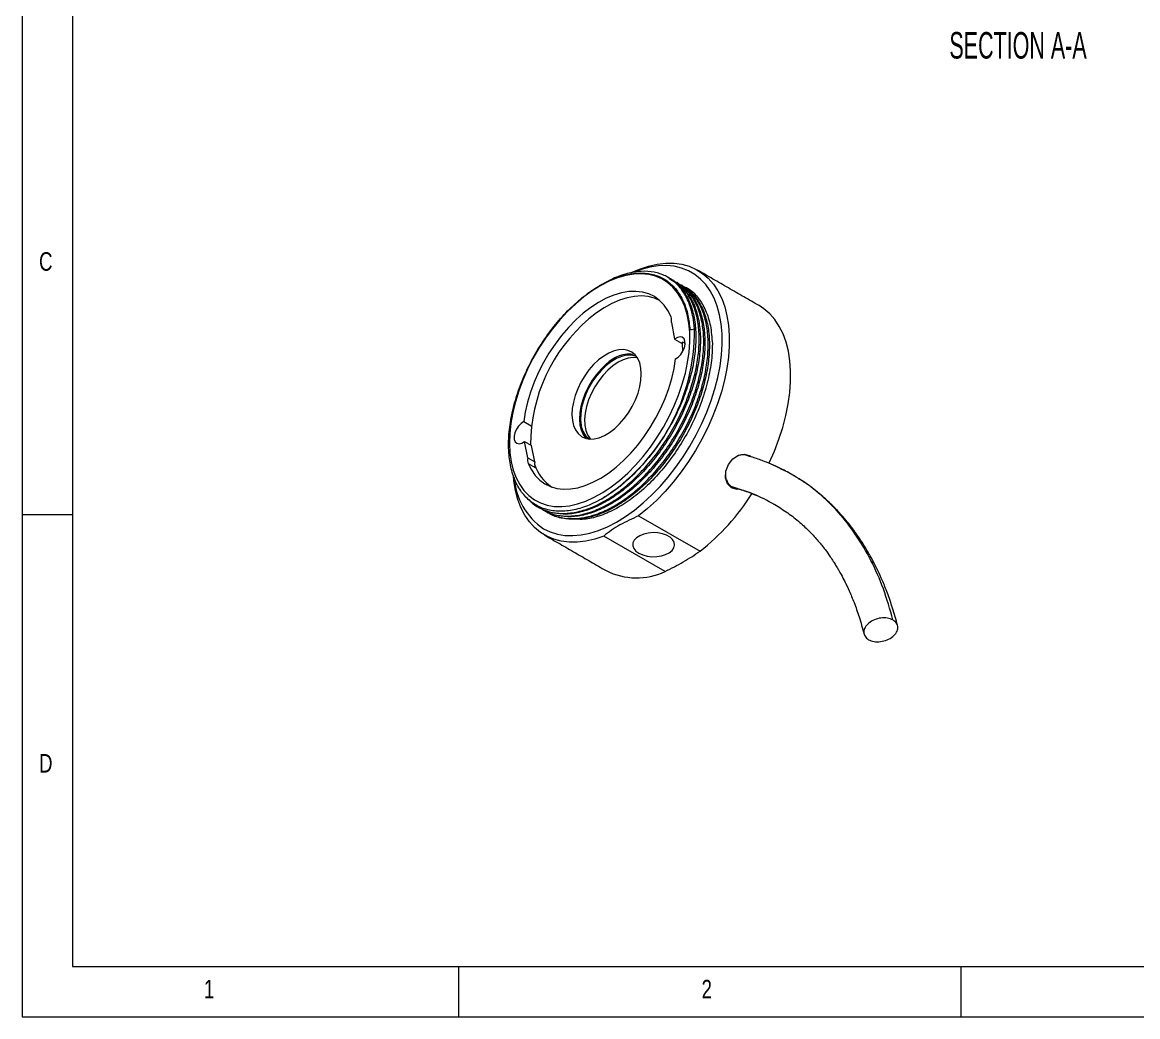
# Model space of a CAD drawing. Header units: inches. Extents: x 0.2 to 11.5, y 0.2 to 8.1.
# Drawn here: x 0.197 to 4.571, y 0.197 to 4.097 of the extents above; entities that cross this region are included whole.
import ezdxf

# ---------------------------------------------------------------- set-up
doc = ezdxf.new("R2010")
doc.units = ezdxf.units.IN
doc.header["$MEASUREMENT"] = 0
doc.layers.add('SLD-0', color=7, linetype='Continuous')
doc.styles.add('SLDTEXTSTYLE0', font='TXT', dxfattribs={"width": 0.75})
doc.styles.add('SLDTEXTSTYLE1', font='TXT', dxfattribs={"width": 0.605})

msp = doc.modelspace()

# ---------------------------------------------------------------- linework, layer by layer
at = {"color": 7, "linetype": 'Continuous', "lineweight": 0}
for p, q in [((0.1969, 8.0709), (0.1969, 0.1969)), ((0.3937, 7.874), (0.3937, 0.3937)), ((0.3937, 2.1654), (0.1969, 2.1654)), ((0.3937, 0.3937), (4.6704, 0.3937)), ((1.9094, 0.1969), (1.9094, 0.3937)), ((3.878, 0.3937), (3.878, 0.1969)), ((0.1969, 0.1969), (11.4961, 0.1969))]:
    msp.add_line(p, q, dxfattribs=at)
at = {"color": 7, "linetype": 'Continuous', "lineweight": 15}
for p, q in [((2.7426, 2.9197), (2.7553, 2.8546)), ((2.7553, 2.8546), (2.7822, 2.8391)), ((2.7965, 2.8376), (2.7875, 2.8428)), ((2.1635, 2.5309), (2.1925, 2.5142)), ((2.1797, 2.3883), (2.167, 2.4534)), ((2.167, 2.4534), (2.1939, 2.4379)), ((2.2065, 2.3728), (2.1939, 2.4379)), ((2.1797, 2.3883), (2.2065, 2.3728)), ((2.181, 2.3662), (2.2079, 2.3507)), ((2.614, 2.1614), (2.8548, 2.0224)), ((2.7178, 1.9433), (2.477, 2.0823))]:
    msp.add_line(p, q, dxfattribs=at)
at = {"color": 7, "linetype": 'Continuous', "lineweight": 15, "flags": 128}
for points in [[(2.5817, 3.1144), (2.6174, 3.1296), (2.6527, 3.1412), (2.6872, 3.1489), (2.7207, 3.1526), (2.7529, 3.1524), (2.7836, 3.1483), (2.8126, 3.1401), (2.8397, 3.1282), (2.8646, 3.1124), (2.8872, 3.093), (2.9074, 3.07), (2.9249, 3.0436), (2.9397, 3.0141), (2.9516, 2.9817), (2.9606, 2.9465), (2.9665, 2.9088), (2.9695, 2.8689), (2.9693, 2.8271), (2.9661, 2.7838), (2.9598, 2.7391), (2.9506, 2.6934), (2.9384, 2.6472), (2.9233, 2.6006), (2.9056, 2.554), (2.8852, 2.5078), (2.8623, 2.4624), (2.8372, 2.4179), (2.81, 2.3748), (2.7808, 2.3334), (2.7499, 2.294), (2.7176, 2.2568), (2.684, 2.2221), (2.6494, 2.1902), (2.614, 2.1614)], [(2.1144, 2.3732), (2.1225, 2.3407), (2.1336, 2.311), (2.1475, 2.2843), (2.1642, 2.2608), (2.1834, 2.2408), (2.2052, 2.2244), (2.2291, 2.2118), (2.2552, 2.2031), (2.283, 2.1983), (2.3124, 2.1976), (2.3431, 2.2009), (2.3748, 2.2081), (2.4073, 2.2193), (2.4403, 2.2342), (2.4734, 2.2529), (2.5065, 2.2751), (2.5391, 2.3006), (2.5711, 2.3293), (2.6021, 2.3608), (2.6318, 2.3948), (2.6601, 2.4312), (2.6866, 2.4695), (2.7111, 2.5094), (2.7335, 2.5506), (2.7534, 2.5927), (2.7708, 2.6353), (2.7854, 2.6781), (2.7972, 2.7207), (2.8061, 2.7627), (2.8119, 2.8038), (2.8146, 2.8435), (2.8142, 2.8816), (2.8108, 2.9176), (2.8042, 2.9514), (2.7947, 2.9825), (2.7822, 3.0108), (2.7668, 3.0359), (2.7488, 3.0577), (2.7283, 3.0759), (2.7054, 3.0904), (2.6804, 3.101), (2.6535, 3.1078), (2.6248, 3.1105), (2.5947, 3.1093), (2.5635, 3.104), (2.5313, 3.0948), (2.4986, 3.0817), (2.4655, 3.0649), (2.4323, 3.0444), (2.3994, 3.0205), (2.3671, 2.9934), (2.3356, 2.9633), (2.3052, 2.9305), (2.2761, 2.8953), (2.2487, 2.8579), (2.2232, 2.8188), (2.1997, 2.7782), (2.1786, 2.7365), (2.1599, 2.694), (2.1439, 2.6513), (2.1306, 2.6085), (2.1203, 2.5662), (2.113, 2.5246), (2.1087, 2.4842), (2.1075, 2.4452), (2.1094, 2.4081), (2.1144, 2.3732)], [(2.2414, 2.1108), (2.2675, 2.0982), (2.2954, 2.0895), (2.3251, 2.0847), (2.3564, 2.0837), (2.3889, 2.0867), (2.4225, 2.0936), (2.457, 2.1043), (2.4919, 2.1188), (2.5272, 2.137), (2.5625, 2.1587), (2.5975, 2.1837), (2.6321, 2.2119), (2.6659, 2.2432), (2.6988, 2.2771), (2.7304, 2.3135), (2.7605, 2.3522), (2.7889, 2.3928), (2.8154, 2.435), (2.8399, 2.4786), (2.862, 2.5231), (2.8817, 2.5683), (2.8988, 2.6138), (2.9132, 2.6594), (2.9247, 2.7046), (2.9334, 2.7491), (2.9391, 2.7926), (2.9417, 2.8348), (2.9413, 2.8754), (2.9379, 2.914), (2.9315, 2.9504), (2.9221, 2.9843), (2.9099, 3.0154), (2.8948, 3.0436), (2.877, 3.0685), (2.8567, 3.0902), (2.834, 3.1082), (2.809, 3.1227), (2.782, 3.1333), (2.7531, 3.1401), (2.7226, 3.143), (2.6907, 3.142), (2.6576, 3.137), (2.6235, 3.1282), (2.5888, 3.1156), (2.5867, 3.1147)], [(2.7413, 2.9418), (2.7289, 2.9666), (2.7137, 2.9882), (2.6959, 3.0064), (2.6757, 3.0211), (2.6534, 3.0319), (2.6291, 3.0389), (2.603, 3.042), (2.5756, 3.0411), (2.5469, 3.0363), (2.5174, 3.0275), (2.4873, 3.015), (2.4569, 2.9987), (2.4266, 2.9789), (2.3966, 2.9558), (2.3673, 2.9296), (2.3389, 2.9007), (2.3118, 2.8691), (2.2862, 2.8354), (2.2625, 2.7999), (2.2407, 2.7628), (2.2212, 2.7246), (2.2041, 2.6857), (2.1897, 2.6465), (2.178, 2.6074), (2.1693, 2.5687), (2.1635, 2.5309)], [(2.6965, 3.0059), (2.6758, 3.0151), (2.6513, 3.0215), (2.6251, 3.0239), (2.5975, 3.0223), (2.5688, 3.0169), (2.5393, 3.0075), (2.5093, 2.9943), (2.479, 2.9775), (2.4489, 2.9572), (2.4191, 2.9337)], [(3.1254, 2.3675), (3.126, 2.3688), (3.1464, 2.415), (3.1641, 2.4616), (3.1792, 2.5082), (3.1914, 2.5544), (3.2006, 2.6001), (3.2069, 2.6448), (3.2101, 2.6881), (3.2103, 2.7299), (3.2073, 2.7698), (3.2014, 2.8074), (3.1924, 2.8426), (3.1805, 2.8751), (3.1657, 2.9046), (3.1482, 2.931), (3.128, 2.9539), (3.1054, 2.9734), (3.0863, 2.9859)], [(2.7588, 2.7771), (2.7696, 2.7842), (2.7795, 2.7945), (2.7878, 2.8072), (2.7936, 2.821), (2.7963, 2.8346), (2.7958, 2.8467), (2.792, 2.8561), (2.7853, 2.862), (2.7764, 2.8637), (2.766, 2.8612), (2.7553, 2.8546)], [(2.4569, 2.7728), (2.4375, 2.7545), (2.4193, 2.7335), (2.4026, 2.7105), (2.3878, 2.6858), (2.3753, 2.6601), (2.3653, 2.6338), (2.3581, 2.6077), (2.3537, 2.5822), (2.3524, 2.558), (2.3541, 2.5356), (2.3589, 2.5155), (2.3665, 2.4981), (2.3768, 2.4839), (2.3897, 2.4731), (2.4047, 2.466), (2.4217, 2.4627), (2.4401, 2.4633), (2.4596, 2.4679), (2.4797, 2.4763), (2.5001, 2.4883), (2.5202, 2.5036), (2.5395, 2.5219), (2.5578, 2.5429), (2.5745, 2.5659), (2.5892, 2.5906), (2.6018, 2.6164), (2.6118, 2.6426), (2.619, 2.6687), (2.6233, 2.6942), (2.6246, 2.7184), (2.6229, 2.7408), (2.6182, 2.7609), (2.6106, 2.7783), (2.6002, 2.7925), (2.5874, 2.8033), (2.5723, 2.8104), (2.5554, 2.8137), (2.537, 2.8131), (2.5175, 2.8085), (2.4973, 2.8001), (2.477, 2.7882), (2.4569, 2.7728)], [(2.7873, 2.8062), (2.7863, 2.8385), (2.786, 2.8419)], [(2.181, 2.3662), (2.1935, 2.3414), (2.2086, 2.3198), (2.2264, 2.3016), (2.2466, 2.2869), (2.2689, 2.2761), (2.2932, 2.2691), (2.3193, 2.266), (2.3468, 2.2669), (2.3754, 2.2717), (2.4049, 2.2805), (2.435, 2.2931), (2.4654, 2.3093), (2.4957, 2.3291), (2.5257, 2.3522), (2.555, 2.3784), (2.5834, 2.4074), (2.6105, 2.4389), (2.6361, 2.4726), (2.6599, 2.5082), (2.6816, 2.5452), (2.7011, 2.5834), (2.7182, 2.6223), (2.7326, 2.6615), (2.7443, 2.7006), (2.7531, 2.7393), (2.7588, 2.7771)], [(2.6055, 2.7862), (2.6016, 2.7877), (2.585, 2.7914), (2.5668, 2.7911), (2.5474, 2.7868), (2.5274, 2.7787), (2.5071, 2.7668), (2.4872, 2.7515), (2.4679, 2.7332), (2.4498, 2.7123), (2.4334, 2.6892), (2.4189, 2.6645), (2.4067, 2.6388), (2.3972, 2.6126), (2.3905, 2.5867), (2.3868, 2.5616), (2.3861, 2.5378), (2.3886, 2.5161)], [(2.609, 2.7809), (2.5922, 2.7824), (2.5734, 2.7802), (2.5536, 2.7739), (2.5334, 2.7639), (2.5132, 2.7503), (2.4936, 2.7334), (2.4748, 2.7137), (2.4575, 2.6916), (2.442, 2.6677), (2.4286, 2.6424), (2.4178, 2.6164), (2.4096, 2.5903), (2.4044, 2.5647), (2.4022, 2.5402), (2.4031, 2.5174), (2.4071, 2.4967), (2.4141, 2.4788), (2.4239, 2.464), (2.4252, 2.4625)], [(2.4866, 2.7557), (2.4672, 2.7373), (2.449, 2.7164), (2.4323, 2.6933), (2.4175, 2.6687), (2.405, 2.6429), (2.395, 2.6167), (2.3878, 2.5905), (2.3834, 2.5651), (2.3821, 2.5409), (2.3838, 2.5185), (2.3886, 2.4984), (2.3962, 2.481), (2.4065, 2.4667), (2.4083, 2.4649)], [(2.1635, 2.5309), (2.1528, 2.5238), (2.1428, 2.5135), (2.1345, 2.5008), (2.1287, 2.487), (2.126, 2.4734), (2.1265, 2.4613), (2.1303, 2.4519), (2.137, 2.446), (2.146, 2.4443), (2.1563, 2.4469), (2.167, 2.4534)], [(3.0066, 2.2656), (3.0011, 2.2648), (2.9785, 2.2717), (2.962, 2.2873), (2.9543, 2.3102), (2.9556, 2.3365), (2.9661, 2.3625), (2.9834, 2.3846), (3.0056, 2.3988), (3.0292, 2.4036), (3.051, 2.3971), (3.051, 2.3971)], [(2.477, 2.0823), (2.4417, 2.0703), (2.4071, 2.0623), (2.3735, 2.0582), (2.3411, 2.058), (2.3102, 2.0618), (2.2811, 2.0695), (2.2538, 2.0812), (2.2287, 2.0966), (2.2058, 2.1157), (2.1855, 2.1383), (2.1677, 2.1643), (2.1526, 2.1936), (2.1404, 2.2258), (2.1312, 2.2607), (2.1249, 2.2982), (2.1229, 2.3177)], [(2.615, 2.0147), (2.63, 2.0079), (2.6472, 2.0033), (2.6659, 2.0011), (2.6849, 2.0014), (2.7033, 2.0042), (2.72, 2.0094), (2.7343, 2.0167), (2.7452, 2.0257), (2.7522, 2.036), (2.755, 2.0468), (2.7533, 2.0578), (2.7473, 2.0682), (2.7373, 2.0776), (2.7239, 2.0853), (2.7077, 2.0911), (2.6896, 2.0946), (2.6706, 2.0955), (2.6518, 2.0939), (2.6341, 2.0899), (2.6185, 2.0836), (2.6058, 2.0754), (2.5968, 2.0657), (2.5919, 2.0551), (2.5913, 2.0441), (2.5952, 2.0333), (2.6032, 2.0234), (2.615, 2.0147)]]:
    msp.add_lwpolyline(points, dxfattribs=at)
at = {"color": 7, "linetype": 'Continuous', "lineweight": 15}
for centre, radius, start, end in [((2.8365, 2.4408), 0.6459, 130.2637, 180.0881), ((2.7021, 2.9283), 0.0415, 347.9849, 18.9443), ((2.0525, 2.8879), 0.7805, 302.1173, 0.5095), ((2.8159, 2.7968), 0.0541, 121.7186, 128.5919), ((2.5805, 2.6651), 0.1305, 82.1042, 136.0337), ((2.4701, 2.5273), 0.0823, 187.871, 231.4643), ((2.2202, 2.3797), 0.0415, 167.9849, 198.9444), ((2.2471, 2.3642), 0.0415, 167.9849, 198.9444), ((2.3655, 2.4149), 0.1678, 197.7203, 236.9749), ((2.3888, 2.3298), 0.264, 183.9283, 236.0797), ((2.2857, 2.7416), 0.9172, 308.3516, 327.4089), ((2.6055, 2.1811), 0.263, 243.0404, 295.2692)]:
    msp.add_arc(centre, radius, start, end, dxfattribs=at)
for points, knots in [([(2.4674, 2.2269), (2.4542, 2.22), (2.4208, 2.2024), (2.3678, 2.1848), (2.3101, 2.1771), (2.2569, 2.183), (2.2099, 2.2019), (2.1705, 2.233), (2.1391, 2.2759), (2.117, 2.3293), (2.1047, 2.3923), (2.1027, 2.4619), (2.111, 2.5368), (2.1291, 2.6146), (2.1568, 2.6934), (2.1931, 2.7707), (2.2368, 2.8445), (2.287, 2.9128), (2.342, 2.9735), (2.4004, 3.0253), (2.4605, 3.0663), (2.5205, 3.0954), (2.5787, 3.1121), (2.6335, 3.1158), (2.6839, 3.1063), (2.7275, 3.0841), (2.7635, 3.0497), (2.7907, 3.0043), (2.8088, 2.9513), (2.8131, 2.9103), (2.8151, 2.8911)], [0, 0, 0, 0, 0.023671, 0.060074, 0.096478, 0.133938, 0.170341, 0.206594, 0.242744, 0.279942, 0.316091, 0.353289, 0.389438, 0.425498, 0.462608, 0.498586, 0.534481, 0.571417, 0.607311, 0.643176, 0.680087, 0.71584, 0.751481, 0.788155, 0.823795, 0.860469, 0.896111, 0.931498, 0.96791, 1, 1, 1, 1]), ([(2.8329, 2.8949), (2.8314, 2.9103), (2.8277, 2.9467), (2.8131, 2.997), (2.789, 3.0431), (2.7576, 3.0788), (2.7196, 3.1043), (2.6752, 3.119), (2.6249, 3.1225), (2.5702, 3.1132), (2.5251, 3.0985), (2.4986, 3.0835), (2.4916, 3.0794)], [0, 0, 0, 0, 0.081688, 0.193358, 0.303612, 0.411138, 0.516676, 0.625247, 0.736126, 0.847955, 0.959307, 1, 1, 1, 1]), ([(2.1826, 2.2265), (2.1858, 2.2227), (2.1992, 2.2068), (2.2302, 2.1885), (2.2751, 2.1726), (2.3264, 2.1689), (2.382, 2.1771), (2.4399, 2.1972), (2.4978, 2.2279), (2.5544, 2.2681), (2.6093, 2.3171), (2.662, 2.3747), (2.7111, 2.44), (2.7546, 2.5108), (2.7908, 2.5842), (2.8188, 2.6576), (2.8386, 2.7299), (2.8502, 2.8004), (2.853, 2.8684), (2.8465, 2.9313), (2.8309, 2.9869), (2.8066, 3.0327), (2.7783, 3.0664), (2.7556, 3.08), (2.746, 3.0858)], [0, 0, 0, 0, 0.014356, 0.060264, 0.107493, 0.155725, 0.20437, 0.252808, 0.300433, 0.346698, 0.392963, 0.440588, 0.489026, 0.537671, 0.585903, 0.633132, 0.67904, 0.725814, 0.773774, 0.82235, 0.870926, 0.918887, 0.96566, 1, 1, 1, 1]), ([(2.7507, 3.0831), (2.7602, 3.0774), (2.7829, 3.0638), (2.8112, 3.03), (2.8355, 2.9842), (2.8511, 2.9286), (2.8576, 2.8657), (2.8548, 2.7978), (2.8432, 2.7272), (2.8234, 2.655), (2.7954, 2.5815), (2.7592, 2.5081), (2.7157, 2.4374), (2.6666, 2.3721), (2.6139, 2.3144), (2.559, 2.2654), (2.5024, 2.2253), (2.4445, 2.1945), (2.3866, 2.1745), (2.3309, 2.1661), (2.2801, 2.1706), (2.2447, 2.1804), (2.2287, 2.1916), (2.2255, 2.1938)], [0, 0, 0, 0, 0.036097, 0.085266, 0.135681, 0.186743, 0.237806, 0.288221, 0.337389, 0.385648, 0.435294, 0.485994, 0.53713, 0.588047, 0.63811, 0.686743, 0.735377, 0.785439, 0.836357, 0.887492, 0.938193, 0.987839, 1, 1, 1, 1]), ([(2.2353, 2.1884), (2.2395, 2.1854), (2.2566, 2.1734), (2.2931, 2.163), (2.344, 2.1586), (2.3997, 2.1669), (2.4575, 2.1869), (2.5155, 2.2177), (2.5721, 2.2579), (2.627, 2.3069), (2.6797, 2.3645), (2.7288, 2.4298), (2.7723, 2.5006), (2.8085, 2.574), (2.8365, 2.6474), (2.8563, 2.7197), (2.8678, 2.7902), (2.8707, 2.8582), (2.8642, 2.9211), (2.8485, 2.9767), (2.8242, 3.0225), (2.796, 3.0562), (2.7733, 3.0698), (2.7637, 3.0756)], [0, 0, 0, 0, 0.016242, 0.065683, 0.116174, 0.167099, 0.217806, 0.267661, 0.316094, 0.364527, 0.414382, 0.465089, 0.516014, 0.566505, 0.615946, 0.664005, 0.71297, 0.763176, 0.814028, 0.86488, 0.915087, 0.964052, 1, 1, 1, 1]), ([(2.7683, 3.0729), (2.7779, 3.0672), (2.8006, 3.0536), (2.8289, 3.0198), (2.8532, 2.974), (2.8688, 2.9184), (2.8753, 2.8555), (2.8725, 2.7876), (2.8609, 2.717), (2.8411, 2.6448), (2.8131, 2.5713), (2.7769, 2.4979), (2.7334, 2.4272), (2.6843, 2.3618), (2.6316, 2.3042), (2.5767, 2.2552), (2.5201, 2.2151), (2.4622, 2.1843), (2.4043, 2.1643), (2.3486, 2.1559), (2.2978, 2.1604), (2.2624, 2.1701), (2.2464, 2.1814), (2.2432, 2.1836)], [0, 0, 0, 0, 0.036097, 0.085266, 0.135681, 0.186743, 0.237806, 0.288221, 0.337389, 0.385648, 0.435294, 0.485994, 0.53713, 0.588047, 0.63811, 0.686743, 0.735377, 0.785439, 0.836357, 0.887492, 0.938193, 0.987839, 1, 1, 1, 1]), ([(2.253, 2.1782), (2.2572, 2.1752), (2.2743, 2.1632), (2.3108, 2.1528), (2.3617, 2.1484), (2.4174, 2.1567), (2.4752, 2.1767), (2.5332, 2.2075), (2.5898, 2.2477), (2.6446, 2.2967), (2.6974, 2.3543), (2.7465, 2.4196), (2.7899, 2.4904), (2.8262, 2.5638), (2.8542, 2.6372), (2.874, 2.7095), (2.8855, 2.78), (2.8883, 2.8479), (2.8819, 2.9109), (2.8662, 2.9665), (2.8419, 3.0123), (2.8136, 3.046), (2.791, 3.0596), (2.7814, 3.0654)], [0, 0, 0, 0, 0.016242, 0.065683, 0.116174, 0.167099, 0.217806, 0.267661, 0.316094, 0.364527, 0.414382, 0.465089, 0.516014, 0.566505, 0.615946, 0.664005, 0.71297, 0.763176, 0.814028, 0.86488, 0.915087, 0.964052, 1, 1, 1, 1]), ([(2.786, 3.0627), (2.7956, 3.057), (2.8183, 3.0433), (2.8465, 3.0096), (2.8708, 2.9638), (2.8865, 2.9082), (2.893, 2.8453), (2.8901, 2.7774), (2.8786, 2.7068), (2.8588, 2.6346), (2.8308, 2.5611), (2.7945, 2.4877), (2.7511, 2.417), (2.702, 2.3516), (2.6493, 2.294), (2.5944, 2.245), (2.5378, 2.2048), (2.4798, 2.1741), (2.422, 2.1541), (2.3663, 2.1457), (2.3154, 2.1502), (2.2801, 2.1599), (2.264, 2.1712), (2.2609, 2.1734)], [0, 0, 0, 0, 0.036097, 0.085266, 0.135681, 0.186743, 0.237806, 0.288221, 0.337389, 0.385648, 0.435294, 0.485994, 0.53713, 0.588047, 0.63811, 0.686743, 0.735377, 0.785439, 0.836357, 0.887492, 0.938193, 0.987839, 1, 1, 1, 1]), ([(2.733, 3.0933), (2.7426, 3.0876), (2.7652, 3.074), (2.7935, 3.0402), (2.8178, 2.9944), (2.8334, 2.9388), (2.8399, 2.8759), (2.8371, 2.808), (2.8256, 2.7375), (2.8058, 2.6652), (2.7777, 2.5918), (2.7415, 2.5183), (2.698, 2.4476), (2.6489, 2.3823), (2.5962, 2.3246), (2.5476, 2.2814), (2.5046, 2.2492), (2.4799, 2.2344), (2.4674, 2.2269)], [0, 0, 0, 0, 0.0480808, 0.1135715, 0.1807233, 0.2487375, 0.3167517, 0.3839034, 0.4493942, 0.5136731, 0.5798, 0.6473324, 0.7154438, 0.7832644, 0.8499464, 0.914725, 0.9569019, 1, 1, 1, 1]), ([(2.7984, 3.0582), (2.8031, 3.0558), (2.8228, 3.0458), (2.8499, 3.0158), (2.8784, 2.968), (2.8976, 2.9083), (2.9013, 2.8607), (2.9032, 2.8369)], [0, 0, 0, 0, 0.071191, 0.297731, 0.5234, 0.7617, 1, 1, 1, 1]), ([(2.8151, 2.8911), (2.8174, 2.8916), (2.8233, 2.8928), (2.8292, 2.8941), (2.8329, 2.8949)], [0, 0, 0, 0, 0.3767081, 1, 1, 1, 1]), ([(2.9032, 2.8369), (2.9029, 2.8216), (2.9021, 2.7817), (2.8916, 2.713), (2.8701, 2.6323), (2.8386, 2.5511), (2.7987, 2.4726), (2.7515, 2.3985), (2.6984, 2.331), (2.6408, 2.2716), (2.5804, 2.2222), (2.519, 2.1842), (2.4586, 2.1589), (2.4077, 2.1463), (2.3794, 2.1476), (2.3688, 2.1481)], [0, 0, 0, 0, 0.052334, 0.135361, 0.218379, 0.301433, 0.384486, 0.465394, 0.547471, 0.629548, 0.710461, 0.7914, 0.872339, 0.952124, 1, 1, 1, 1]), ([(3.0475, 2.395), (3.0416, 2.3975), (3.0321, 2.4016), (3.017, 2.4009), (3.0043, 2.3977), (2.9962, 2.3927), (2.9923, 2.3903)], [0, 0, 0, 0, 0.342526, 0.551611, 0.785502, 1, 1, 1, 1]), ([(3.21, 2.3267), (3.2014, 2.3314), (3.1819, 2.342), (3.1506, 2.357), (3.1131, 2.3729), (3.0714, 2.3883), (3.0418, 2.3966), (3.027, 2.4008)], [0, 0, 0, 0, 0.138043, 0.310277, 0.516874, 0.757924, 1, 1, 1, 1]), ([(2.9551, 2.3259), (2.955, 2.3214), (2.9547, 2.3119), (2.9581, 2.2991), (2.9655, 2.2863), (2.9723, 2.2778), (2.9786, 2.2757), (2.9786, 2.2757)], [0, 0, 0, 0, 0.214203, 0.448061, 0.65702, 0.99902, 1, 1, 1, 1]), ([(3.6115, 1.7532), (3.5997, 1.7944), (3.5761, 1.8767), (3.5269, 1.9876), (3.468, 2.0882), (3.3991, 2.1769), (3.3206, 2.2528), (3.2352, 2.3156), (3.1722, 2.3458), (3.1415, 2.3605)], [0, 0, 0, 0, 0.143771, 0.287547, 0.431321, 0.575094, 0.718867, 0.862642, 1, 1, 1, 1]), ([(2.9584, 2.3042), (2.9601, 2.2989), (2.9644, 2.2857), (2.9745, 2.2787), (2.9805, 2.2746)], [0, 0, 0, 0, 0.404538, 1, 1, 1, 1]), ([(3.6295, 1.7312), (3.6232, 1.7543), (3.6113, 1.7978), (3.591, 1.8561), (3.5715, 1.905), (3.5534, 1.9449), (3.5373, 1.9771), (3.5231, 2.0035), (3.5101, 2.0262), (3.4986, 2.045), (3.4884, 2.0609), (3.4783, 2.0762), (3.4653, 2.0948), (3.4478, 2.1185), (3.425, 2.147), (3.3964, 2.1796), (3.3612, 2.2153), (3.3186, 2.2529), (3.2783, 2.2844), (3.2509, 2.3011), (3.2415, 2.3068)], [0, 0, 0, 0, 0.091066, 0.171662, 0.241754, 0.301316, 0.350329, 0.390805, 0.427662, 0.46112, 0.485436, 0.508806, 0.540628, 0.582867, 0.635535, 0.69864, 0.772193, 0.856199, 0.950661, 1, 1, 1, 1]), ([(3.1556, 2.2005), (3.1294, 2.2153), (3.0742, 2.2463), (3.0127, 2.2648), (2.9805, 2.2746)], [0, 0, 0, 0, 0.476169, 1, 1, 1, 1]), ([(2.9959, 2.2693), (3.0137, 2.2642), (3.0422, 2.256), (3.0679, 2.245), (3.0775, 2.2409)], [0, 0, 0, 0, 0.6247606, 1, 1, 1, 1]), ([(3.1478, 2.2055), (3.1651, 2.195), (3.1991, 2.1743), (3.2449, 2.1379), (3.2846, 2.1006), (3.3172, 2.0648), (3.3438, 2.0316), (3.3631, 2.0046), (3.3768, 1.984), (3.3854, 1.9704), (3.3924, 1.9588), (3.3996, 1.9465), (3.4101, 1.9278), (3.424, 1.901), (3.4412, 1.8647), (3.4602, 1.819), (3.4802, 1.763), (3.4918, 1.7205), (3.498, 1.6978)], [0, 0, 0, 0, 0.107569, 0.212747, 0.305483, 0.38577, 0.453611, 0.509133, 0.542703, 0.569349, 0.584139, 0.605436, 0.635481, 0.683092, 0.743325, 0.816201, 0.901747, 1, 1, 1, 1]), ([(2.614, 2.1614), (2.5889, 2.1499), (2.5509, 2.1326), (2.5068, 2.105), (2.487, 2.0898), (2.477, 2.0823)], [0, 0, 0, 0, 0.493276, 0.74579, 1, 1, 1, 1]), ([(2.7178, 1.9433), (2.7421, 1.9555), (2.791, 1.98), (2.8335, 2.0082), (2.8548, 2.0224)], [0, 0, 0, 0, 0.497818, 1, 1, 1, 1]), ([(3.6115, 1.7532), (3.6047, 1.7562), (3.5911, 1.7621), (3.5644, 1.7617), (3.5383, 1.7548), (3.5159, 1.7416), (3.5008, 1.7243), (3.4954, 1.7056), (3.4999, 1.6879), (3.5107, 1.6798), (3.516, 1.6757)], [0, 0, 0, 0, 0.125136, 0.250294, 0.375245, 0.500196, 0.625147, 0.750098, 0.875049, 1, 1, 1, 1]), ([(3.516, 1.6757), (3.5228, 1.6728), (3.5364, 1.6669), (3.5631, 1.6673), (3.5892, 1.6741), (3.6117, 1.6873), (3.6268, 1.7046), (3.6322, 1.7233), (3.6277, 1.7411), (3.6169, 1.7492), (3.6115, 1.7532)], [0, 0, 0, 0, 0.125136, 0.250294, 0.375245, 0.500197, 0.625147, 0.750098, 0.875049, 1, 1, 1, 1])]:
    msp.add_open_spline(points, degree=3, knots=knots, dxfattribs=at)
for points in [[(3.0863, 2.9859), (2.8455, 3.1249)], [(2.7336, 3.0943), (2.7289, 3.097)], [(2.7512, 3.0841), (2.7466, 3.0868)], [(2.7689, 3.0739), (2.7643, 3.0765)], [(2.7866, 3.0637), (2.782, 3.0663)], [(3.051, 2.3971), (3.0563, 2.3921)], [(3.2183, 2.3214), (3.21, 2.3267)], [(3.2246, 2.3175), (3.2183, 2.3214)], [(2.9805, 2.2746), (2.9896, 2.2721)], [(2.2203, 2.1955), (2.2249, 2.1928)], [(3.143, 2.2085), (3.1478, 2.2055)], [(2.238, 2.1853), (2.2426, 2.1826)], [(2.2557, 2.1751), (2.2603, 2.1724)], [(2.2707, 2.168), (2.2739, 2.1658)], [(2.2455, 2.0857), (2.4863, 1.9467)]]:
    msp.add_open_spline(points, degree=1, dxfattribs=at)

# ---------------------------------------------------------------- texts
at = {"color": 7, "linetype": 'Continuous', "lineweight": 0, "char_height": 0.0729, "attachment_point": 1, "style": 'SLDTEXTSTYLE0'}
for s, insert in [('C', (0.2625, 3.1956)), ('D', (0.2625, 1.2271)), ('1', (0.9088, 0.3413)), ('2', (2.8609, 0.3413))]:
    msp.add_mtext(s, dxfattribs=dict(at, insert=insert))
at = {"layer": 'SLD-0', "insert": (3.8328, 4.0591), "char_height": 0.104167, "attachment_point": 1, "style": 'SLDTEXTSTYLE1'}
msp.add_mtext('SECTION A-A', dxfattribs=at)

doc.saveas('drawing.dxf')
